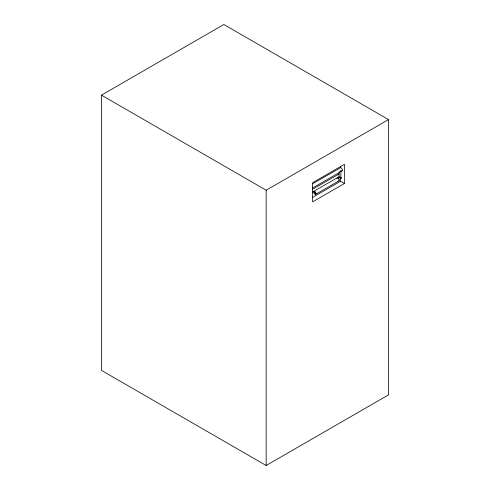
<?xml version="1.0" encoding="UTF-8"?>
<svg xmlns="http://www.w3.org/2000/svg" width="490" height="490" viewBox="0 0 490 490"><rect width="100%" height="100%" fill="white"/><g stroke="black" fill="none" stroke-linecap="round" stroke-linejoin="round"><path stroke-width="0.73" d="M101.473 95.146L223.838 24.5L388.527 119.585L388.527 394.854L266.162 465.5L101.473 370.416L101.473 95.146L266.162 190.23L388.527 119.585M312.62 183.781L340.55 167.654L340.55 166.257M339.882 171.586L340.881 171.01M312.271 188.148L339.552 172.394M340.85 171.647L342.149 170.894M312.62 189.263L339.252 173.883M312.62 192L339.252 176.621M315.664 194.31L339.007 180.835M312.62 197.378L340.55 181.251L344.439 183.493L344.439 164.303L312.614 182.678L312.614 201.874L344.439 183.493M339.735 171.58L339.974 171.598A0.919 0.533 0 0 0 340.893 171.065L340.862 170.924A0.919 0.533 0 0 0 340.771 170.796M339.154 178.139L339.086 178.048A0.919 0.533 0 0 1 339.325 177.539M340.893 171.065L340.893 177.245M340.55 178.562L340.55 181.251M339.055 172.584L339.055 177.913M266.162 190.23L266.162 465.5M314.249 192.717A0.833 0.484 60 0 1 314.721 192.141A0.833 0.484 60 0 1 315.407 193.152A0.833 0.484 60 0 1 314.819 193.55M338.314 178.826A0.833 0.484 60 0 1 338.578 179.156M340.813 178.544A0.833 0.484 60 0 0 341.395 178.293A0.833 0.484 60 0 0 340.966 177.294L340.813 177.184A0.833 0.484 60 0 0 340.66 177.117M340.771 177.65A0.919 0.533 0 0 1 340.771 178.176M312.326 187.633A1.017 0.588 0 0 0 312.424 187.492L312.461 187.345A1.017 0.588 0 0 0 312.424 187.192M340.55 167.654A1.862 1.072 60 0 1 342.363 169.571A1.862 1.072 60 0 1 341.414 171.004M313.808 192.974A1.666 0.962 60 0 1 314.605 191.406A1.666 0.962 60 0 1 315.983 193.764A1.666 0.962 60 0 1 314.243 193.721M336.985 178.728A1.666 0.962 60 0 1 338.045 177.974A1.666 0.962 60 0 1 339.319 179.812A1.666 0.962 60 0 1 338.48 180.89"/></g></svg>
